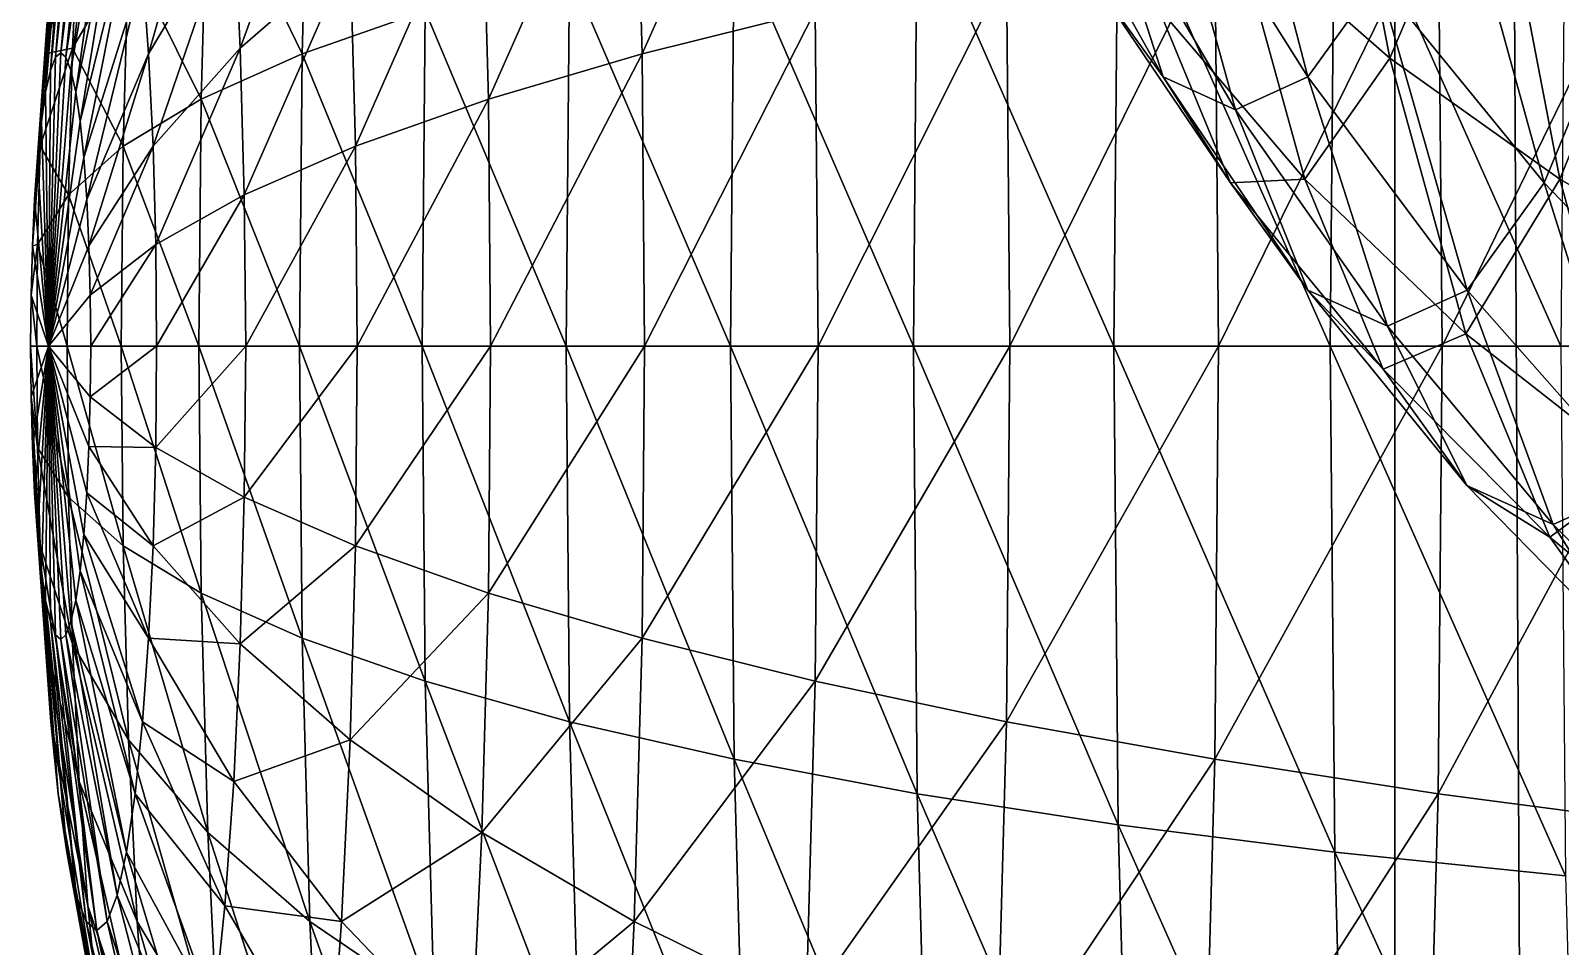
# Model space of a CAD drawing. Header units: metres. Extents: x -1.83 to 1.83, y -2.28 to 6.34.
# Drawn here: x -0.967 to -0.6941, y 0.6854 to 0.8487 of the extents above; entities that cross this region are included whole.
import ezdxf

# ---------------------------------------------------------------- set-up
doc = ezdxf.new("R2010")
doc.units = ezdxf.units.M

msp = doc.modelspace()

# ---------------------------------------------------------------- linework, layer by layer
at = {"layer": 'Prism 2'}
for points in [[(-0.72366, -1.04699, 0.20178), (-0.61219, 4.95301, 0.30215), (-0.61219, -1.04699, 0.30215)], [(-0.72366, -1.04699, 0.20178), (-0.72366, 4.95301, 0.20178), (-0.61219, 4.95301, 0.30215)], [(-0.69247, -1.04699, 0.05506), (-0.72366, 4.95301, 0.20178), (-0.72366, -1.04699, 0.20178)], [(-0.69247, -1.04699, 0.05506), (-0.69247, 4.95301, 0.05506), (-0.72366, 4.95301, 0.20178)]]:
    msp.add_3dface(points, dxfattribs=at)
at = {"layer": 'Sphere 4'}
for points in [[(-0.75241, 0.86814, 0.40044), (-0.72455, 0.84373, 0.36904), (-0.73623, 0.90431, 0.35511)], [(-0.72455, 0.84373, 0.36904), (-0.70657, 0.88623, 0.32179), (-0.73623, 0.90431, 0.35511)], [(-0.75381, 0.89684, 0.5634), (-0.73918, 0.84042, 0.53126), (-0.76498, 0.88131, 0.55008)], [(-0.75381, 0.89684, 0.5634), (-0.72666, 0.85782, 0.54618), (-0.73918, 0.84042, 0.53126)], [(-0.71491, 0.88623, 0.56019), (-0.69702, 0.82155, 0.52649), (-0.72666, 0.85782, 0.54618)], [(-0.72455, 0.84373, 0.36904), (-0.69422, 0.82218, 0.3365), (-0.70657, 0.88623, 0.32179)], [(-0.71491, 0.88623, 0.56019), (-0.6841, 0.85281, 0.54189), (-0.69702, 0.82155, 0.52649)], [(-0.69422, 0.82218, 0.3365), (-0.67458, 0.87069, 0.28769), (-0.70657, 0.88623, 0.32179)], [(-0.78803, 0.88131, 0.52262), (-0.76501, 0.84042, 0.50048), (-0.77753, 0.85782, 0.48555)], [(-0.7765, 0.87609, 0.53635), (-0.76501, 0.84042, 0.50048), (-0.78803, 0.88131, 0.52262)], [(-0.76498, 0.88131, 0.55008), (-0.75209, 0.83456, 0.51587), (-0.7765, 0.87609, 0.53635)], [(-0.76498, 0.88131, 0.55008), (-0.73918, 0.84042, 0.53126), (-0.75209, 0.83456, 0.51587)], [(-0.7765, 0.87609, 0.53635), (-0.75209, 0.83456, 0.51587), (-0.76501, 0.84042, 0.50048)], [(-0.69422, 0.82218, 0.3365), (-0.66165, 0.80367, 0.30309), (-0.67458, 0.87069, 0.28769)], [(-0.76591, 0.85281, 0.44439), (-0.73976, 0.82218, 0.41552), (-0.75241, 0.86814, 0.40044)], [(-0.73976, 0.82218, 0.41552), (-0.72455, 0.84373, 0.36904), (-0.75241, 0.86814, 0.40044)], [(-0.77753, 0.85782, 0.48555), (-0.75299, 0.82155, 0.45979), (-0.76591, 0.85281, 0.44439)], [(-0.76501, 0.84042, 0.50048), (-0.75299, 0.82155, 0.45979), (-0.77753, 0.85782, 0.48555)], [(-0.72666, 0.85782, 0.54618), (-0.7108, 0.80241, 0.51007), (-0.73918, 0.84042, 0.53126)], [(-0.72666, 0.85782, 0.54618), (-0.69702, 0.82155, 0.52649), (-0.7108, 0.80241, 0.51007)], [(-0.75299, 0.82155, 0.45979), (-0.73976, 0.82218, 0.41552), (-0.76591, 0.85281, 0.44439)], [(-0.6841, 0.85281, 0.54189), (-0.66513, 0.78832, 0.50446), (-0.69702, 0.82155, 0.52649)], [(-0.73976, 0.82218, 0.41552), (-0.71102, 0.79459, 0.38516), (-0.72455, 0.84373, 0.36904)], [(-0.71102, 0.79459, 0.38516), (-0.69422, 0.82218, 0.3365), (-0.72455, 0.84373, 0.36904)], [(-0.76501, 0.84042, 0.50048), (-0.73921, 0.80241, 0.47621), (-0.75299, 0.82155, 0.45979)], [(-0.75209, 0.83456, 0.51587), (-0.73921, 0.80241, 0.47621), (-0.76501, 0.84042, 0.50048)], [(-0.73918, 0.84042, 0.53126), (-0.72501, 0.79597, 0.49314), (-0.75209, 0.83456, 0.51587)], [(-0.73918, 0.84042, 0.53126), (-0.7108, 0.80241, 0.51007), (-0.72501, 0.79597, 0.49314)], [(-0.75209, 0.83456, 0.51587), (-0.72501, 0.79597, 0.49314), (-0.73921, 0.80241, 0.47621)], [(-0.75299, 0.82155, 0.45979), (-0.72576, 0.78832, 0.4322), (-0.73976, 0.82218, 0.41552)], [(-0.73921, 0.80241, 0.47621), (-0.72576, 0.78832, 0.4322), (-0.75299, 0.82155, 0.45979)], [(-0.72576, 0.78832, 0.4322), (-0.71102, 0.79459, 0.38516), (-0.73976, 0.82218, 0.41552)], [(-0.71102, 0.79459, 0.38516), (-0.67991, 0.77023, 0.35356), (-0.69422, 0.82218, 0.3365)], [(-0.69702, 0.82155, 0.52649), (-0.68005, 0.76759, 0.48667), (-0.7108, 0.80241, 0.51007)], [(-0.69702, 0.82155, 0.52649), (-0.66513, 0.78832, 0.50446), (-0.68005, 0.76759, 0.48667)], [(-0.67991, 0.77023, 0.35356), (-0.66165, 0.80367, 0.30309), (-0.69422, 0.82218, 0.3365)], [(-0.73921, 0.80241, 0.47621), (-0.71083, 0.76759, 0.44999), (-0.72576, 0.78832, 0.4322)], [(-0.72501, 0.79597, 0.49314), (-0.71083, 0.76759, 0.44999), (-0.73921, 0.80241, 0.47621)], [(-0.7108, 0.80241, 0.51007), (-0.69544, 0.76061, 0.46833), (-0.72501, 0.79597, 0.49314)], [(-0.7108, 0.80241, 0.51007), (-0.68005, 0.76759, 0.48667), (-0.69544, 0.76061, 0.46833)], [(-0.72576, 0.78832, 0.4322), (-0.69605, 0.75838, 0.40301), (-0.71102, 0.79459, 0.38516)], [(-0.72501, 0.79597, 0.49314), (-0.69544, 0.76061, 0.46833), (-0.71083, 0.76759, 0.44999)], [(-0.69605, 0.75838, 0.40301), (-0.67991, 0.77023, 0.35356), (-0.71102, 0.79459, 0.38516)], [(-0.71083, 0.76759, 0.44999), (-0.69605, 0.75838, 0.40301), (-0.72576, 0.78832, 0.4322)], [(-0.69605, 0.75838, 0.40301), (-0.66408, 0.73195, 0.37242), (-0.67991, 0.77023, 0.35356)], [(-0.71083, 0.76759, 0.44999), (-0.68009, 0.73621, 0.42203), (-0.69605, 0.75838, 0.40301)], [(-0.69544, 0.76061, 0.46833), (-0.68009, 0.73621, 0.42203), (-0.71083, 0.76759, 0.44999)], [(-0.68005, 0.76759, 0.48667), (-0.66363, 0.72874, 0.44164), (-0.69544, 0.76061, 0.46833)], [(-0.69544, 0.76061, 0.46833), (-0.66363, 0.72874, 0.44164), (-0.68009, 0.73621, 0.42203)], [(-0.68009, 0.73621, 0.42203), (-0.66408, 0.73195, 0.37242), (-0.69605, 0.75838, 0.40301)]]:
    msp.add_3dface(points, dxfattribs=at)
at = {"layer": 'Sphere 7'}
for points in [[(-0.85796, 0.84452, -0.06058), (-0.82867, 0.91013, -0.05884), (-0.85935, 0.89503, -0.05676)], [(-0.85796, 0.84452, -0.06058), (-0.82708, 0.85219, -0.06322), (-0.82867, 0.91013, -0.05884)], [(-0.96074, 0.84393, -0.00656), (-0.95525, 0.89662, -0.00167), (-0.96167, 0.84472, -0.004)], [(-0.96167, 0.84472, -0.004), (-0.95525, 0.89662, -0.00167), (-0.95711, 0.89503, 0.00343)], [(-0.96074, 0.84393, -0.00656), (-0.95339, 0.89503, -0.00677), (-0.95525, 0.89662, -0.00167)], [(-0.9626, 0.84393, -0.00144), (-0.95711, 0.89503, 0.00343), (-0.95891, 0.89033, 0.00838)], [(-0.96167, 0.84472, -0.004), (-0.95711, 0.89503, 0.00343), (-0.9626, 0.84393, -0.00144)], [(-0.95984, 0.84157, -0.00905), (-0.95339, 0.89503, -0.00677), (-0.96074, 0.84393, -0.00656)], [(-0.95984, 0.84157, -0.00905), (-0.95159, 0.89033, -0.01171), (-0.95339, 0.89503, -0.00677)], [(-0.93544, 0.87915, 0.08161), (-0.9172, 0.89503, 0.10218), (-0.91859, 0.84452, 0.106)], [(-0.92963, 0.84554, -0.03893), (-0.91158, 0.89503, -0.04251), (-0.93081, 0.87007, -0.03571)], [(-0.92963, 0.84554, -0.03893), (-0.91003, 0.86261, -0.04677), (-0.91158, 0.89503, -0.04251)], [(-0.9172, 0.89503, 0.10218), (-0.89663, 0.85219, 0.12787), (-0.91859, 0.84452, 0.106)], [(-0.88537, 0.83646, -0.05596), (-0.85935, 0.89503, -0.05676), (-0.88654, 0.87915, -0.05273)], [(-0.88537, 0.83646, -0.05596), (-0.85796, 0.84452, -0.06058), (-0.85935, 0.89503, -0.05676)], [(-0.96351, 0.84157, 0.00104), (-0.95891, 0.89033, 0.00838), (-0.9606, 0.88266, 0.01302)], [(-0.9626, 0.84393, -0.00144), (-0.95891, 0.89033, 0.00838), (-0.96351, 0.84157, 0.00104)], [(-0.95899, 0.83771, -0.01138), (-0.95159, 0.89033, -0.01171), (-0.95984, 0.84157, -0.00905)], [(-0.95899, 0.83771, -0.01138), (-0.9499, 0.88266, -0.01635), (-0.95159, 0.89033, -0.01171)], [(-0.94599, 0.84452, -0.0271), (-0.9324, 0.89225, -0.03133), (-0.94706, 0.8594, -0.02417)], [(-0.94599, 0.84452, -0.0271), (-0.93081, 0.87007, -0.03571), (-0.9324, 0.89225, -0.03133)], [(-0.73441, 0.88266, 0.24208), (-0.69323, 0.88685, 0.26467), (-0.69407, 0.79243, 0.267)], [(-0.96435, 0.83771, 0.00337), (-0.9606, 0.88266, 0.01302), (-0.96212, 0.87224, 0.01721)], [(-0.96351, 0.84157, 0.00104), (-0.9606, 0.88266, 0.01302), (-0.96435, 0.83771, 0.00337)], [(-0.95822, 0.83249, -0.01348), (-0.9499, 0.88266, -0.01635), (-0.95899, 0.83771, -0.01138)], [(-0.95822, 0.83249, -0.01348), (-0.94838, 0.87224, -0.02055), (-0.9499, 0.88266, -0.01635)], [(-0.77306, 0.87777, 0.21917), (-0.73441, 0.88266, 0.24208), (-0.73522, 0.79243, 0.2443)], [(-0.73441, 0.88266, 0.24208), (-0.69407, 0.79243, 0.267), (-0.73522, 0.79243, 0.2443)], [(-0.9496, 0.86261, 0.06195), (-0.93544, 0.87915, 0.08161), (-0.93661, 0.83646, 0.08484)], [(-0.93544, 0.87915, 0.08161), (-0.91859, 0.84452, 0.106), (-0.93661, 0.83646, 0.08484)], [(-0.90908, 0.82806, -0.04938), (-0.88654, 0.87915, -0.05273), (-0.91003, 0.86261, -0.04677)], [(-0.90908, 0.82806, -0.04938), (-0.88537, 0.83646, -0.05596), (-0.88654, 0.87915, -0.05273)], [(-0.80886, 0.87224, 0.19612), (-0.77306, 0.87777, 0.21917), (-0.77382, 0.79243, 0.22128)], [(-0.77306, 0.87777, 0.21917), (-0.73522, 0.79243, 0.2443), (-0.77382, 0.79243, 0.22128)], [(-0.71525, 0.79243, -0.06105), (-0.67373, 0.87777, -0.05373), (-0.71597, 0.87224, -0.05909)], [(-0.71525, 0.79243, -0.06105), (-0.67296, 0.79243, -0.05583), (-0.67373, 0.87777, -0.05373)], [(-0.96512, 0.83249, 0.00547), (-0.96212, 0.87224, 0.01721), (-0.96344, 0.8594, 0.02083)], [(-0.96435, 0.83771, 0.00337), (-0.96212, 0.87224, 0.01721), (-0.96512, 0.83249, 0.00547)], [(-0.95756, 0.82604, -0.0153), (-0.94838, 0.87224, -0.02055), (-0.95822, 0.83249, -0.01348)], [(-0.95756, 0.82604, -0.0153), (-0.94706, 0.8594, -0.02417), (-0.94838, 0.87224, -0.02055)], [(-0.84155, 0.8661, 0.17311), (-0.80886, 0.87224, 0.19612), (-0.80957, 0.79243, 0.19809)], [(-0.80886, 0.87224, 0.19612), (-0.77382, 0.79243, 0.22128), (-0.80957, 0.79243, 0.19809)], [(-0.75515, 0.79243, -0.06428), (-0.71597, 0.87224, -0.05909), (-0.75581, 0.8661, -0.06247)], [(-0.75515, 0.79243, -0.06428), (-0.71525, 0.79243, -0.06105), (-0.71597, 0.87224, -0.05909)], [(-0.96451, 0.84452, 0.02377), (-0.9584, 0.87007, 0.04012), (-0.95958, 0.84554, 0.04334)], [(-0.96344, 0.8594, 0.02083), (-0.9584, 0.87007, 0.04012), (-0.96451, 0.84452, 0.02377)], [(-0.9584, 0.87007, 0.04012), (-0.9496, 0.86261, 0.06195), (-0.95958, 0.84554, 0.04334)], [(-0.9452, 0.82806, -0.02927), (-0.93081, 0.87007, -0.03571), (-0.94599, 0.84452, -0.0271)], [(-0.9452, 0.82806, -0.02927), (-0.92963, 0.84554, -0.03893), (-0.93081, 0.87007, -0.03571)], [(-0.87088, 0.8594, 0.1503), (-0.84155, 0.8661, 0.17311), (-0.84221, 0.79243, 0.17492)], [(-0.84155, 0.8661, 0.17311), (-0.80957, 0.79243, 0.19809), (-0.84221, 0.79243, 0.17492)], [(-0.79234, 0.79243, -0.0655), (-0.75581, 0.8661, -0.06247), (-0.79294, 0.8594, -0.06385)], [(-0.79234, 0.79243, -0.0655), (-0.75515, 0.79243, -0.06428), (-0.75581, 0.8661, -0.06247)], [(-0.95958, 0.84554, 0.04334), (-0.9496, 0.86261, 0.06195), (-0.95055, 0.82806, 0.06456)], [(-0.9496, 0.86261, 0.06195), (-0.93661, 0.83646, 0.08484), (-0.95055, 0.82806, 0.06456)], [(-0.92891, 0.81939, -0.04091), (-0.91003, 0.86261, -0.04677), (-0.92963, 0.84554, -0.03893)], [(-0.92891, 0.81939, -0.04091), (-0.90908, 0.82806, -0.04938), (-0.91003, 0.86261, -0.04677)], [(-0.96578, 0.82604, 0.00729), (-0.96344, 0.8594, 0.02083), (-0.96451, 0.84452, 0.02377)], [(-0.96512, 0.83249, 0.00547), (-0.96344, 0.8594, 0.02083), (-0.96578, 0.82604, 0.00729)], [(-0.95702, 0.81857, -0.01677), (-0.94706, 0.8594, -0.02417), (-0.95756, 0.82604, -0.0153)], [(-0.95702, 0.81857, -0.01677), (-0.94599, 0.84452, -0.0271), (-0.94706, 0.8594, -0.02417)], [(-0.89663, 0.85219, 0.12787), (-0.87088, 0.8594, 0.1503), (-0.87148, 0.79243, 0.15195)], [(-0.87088, 0.8594, 0.1503), (-0.84221, 0.79243, 0.17492), (-0.87148, 0.79243, 0.15195)], [(-0.82654, 0.79243, -0.06469), (-0.79294, 0.8594, -0.06385), (-0.82708, 0.85219, -0.06322)], [(-0.82654, 0.79243, -0.06469), (-0.79234, 0.79243, -0.0655), (-0.79294, 0.8594, -0.06385)], [(-0.91859, 0.84452, 0.106), (-0.89663, 0.85219, 0.12787), (-0.89716, 0.79243, 0.12934)], [(-0.89663, 0.85219, 0.12787), (-0.87148, 0.79243, 0.15195), (-0.89716, 0.79243, 0.12934)], [(-0.8575, 0.79243, -0.06186), (-0.82708, 0.85219, -0.06322), (-0.85796, 0.84452, -0.06058)], [(-0.8575, 0.79243, -0.06186), (-0.82654, 0.79243, -0.06469), (-0.82708, 0.85219, -0.06322)], [(-0.96632, 0.81857, 0.00876), (-0.96451, 0.84452, 0.02377), (-0.9653, 0.82806, 0.02593)], [(-0.96578, 0.82604, 0.00729), (-0.96451, 0.84452, 0.02377), (-0.96632, 0.81857, 0.00876)], [(-0.9653, 0.82806, 0.02593), (-0.95958, 0.84554, 0.04334), (-0.9603, 0.81939, 0.04532)], [(-0.96451, 0.84452, 0.02377), (-0.95958, 0.84554, 0.04334), (-0.9653, 0.82806, 0.02593)], [(-0.96382, 0.79243, -0.00479), (-0.96167, 0.84472, -0.004), (-0.96382, 0.79243, -0.00479)], [(-0.96382, 0.79243, -0.00479), (-0.96074, 0.84393, -0.00656), (-0.96167, 0.84472, -0.004)], [(-0.96382, 0.79243, -0.00479), (-0.96167, 0.84472, -0.004), (-0.9626, 0.84393, -0.00144)], [(-0.96382, 0.79243, -0.00479), (-0.96074, 0.84393, -0.00656), (-0.96382, 0.79243, -0.00479)], [(-0.96382, 0.79243, -0.00479), (-0.95984, 0.84157, -0.00905), (-0.96074, 0.84393, -0.00656)], [(-0.96382, 0.79243, -0.00479), (-0.9626, 0.84393, -0.00144), (-0.96351, 0.84157, 0.00104)], [(-0.96382, 0.79243, -0.00479), (-0.9626, 0.84393, -0.00144), (-0.96382, 0.79243, -0.00479)], [(-0.95958, 0.84554, 0.04334), (-0.95055, 0.82806, 0.06456), (-0.9603, 0.81939, 0.04532)], [(-0.95663, 0.81031, -0.01786), (-0.94599, 0.84452, -0.0271), (-0.95702, 0.81857, -0.01677)], [(-0.95663, 0.81031, -0.01786), (-0.9452, 0.82806, -0.02927), (-0.94599, 0.84452, -0.0271)], [(-0.94472, 0.81052, -0.03059), (-0.92963, 0.84554, -0.03893), (-0.9452, 0.82806, -0.02927)], [(-0.94472, 0.81052, -0.03059), (-0.92891, 0.81939, -0.04091), (-0.92963, 0.84554, -0.03893)], [(-0.93661, 0.83646, 0.08484), (-0.91859, 0.84452, 0.106), (-0.91906, 0.79243, 0.10728)], [(-0.91859, 0.84452, 0.106), (-0.89716, 0.79243, 0.12934), (-0.91906, 0.79243, 0.10728)], [(-0.88497, 0.79243, -0.05704), (-0.85796, 0.84452, -0.06058), (-0.88537, 0.83646, -0.05596)], [(-0.88497, 0.79243, -0.05704), (-0.8575, 0.79243, -0.06186), (-0.85796, 0.84452, -0.06058)], [(-0.96382, 0.79243, -0.00479), (-0.96351, 0.84157, 0.00104), (-0.96435, 0.83771, 0.00337)], [(-0.96382, 0.79243, -0.00479), (-0.95984, 0.84157, -0.00905), (-0.96382, 0.79243, -0.00479)], [(-0.96382, 0.79243, -0.00479), (-0.95899, 0.83771, -0.01138), (-0.95984, 0.84157, -0.00905)], [(-0.96382, 0.79243, -0.00479), (-0.96351, 0.84157, 0.00104), (-0.96382, 0.79243, -0.00479)], [(-0.96382, 0.79243, -0.00479), (-0.96435, 0.83771, 0.00337), (-0.96512, 0.83249, 0.00547)], [(-0.96382, 0.79243, -0.00479), (-0.96435, 0.83771, 0.00337), (-0.96382, 0.79243, -0.00479)], [(-0.96382, 0.79243, -0.00479), (-0.95899, 0.83771, -0.01138), (-0.96382, 0.79243, -0.00479)], [(-0.96382, 0.79243, -0.00479), (-0.95822, 0.83249, -0.01348), (-0.95899, 0.83771, -0.01138)], [(-0.95055, 0.82806, 0.06456), (-0.93661, 0.83646, 0.08484), (-0.93701, 0.79243, 0.08592)], [(-0.93661, 0.83646, 0.08484), (-0.91906, 0.79243, 0.10728), (-0.93701, 0.79243, 0.08592)], [(-0.90876, 0.79243, -0.05026), (-0.88537, 0.83646, -0.05596), (-0.90908, 0.82806, -0.04938)], [(-0.90876, 0.79243, -0.05026), (-0.88497, 0.79243, -0.05704), (-0.88537, 0.83646, -0.05596)], [(-0.96382, 0.79243, -0.00479), (-0.96512, 0.83249, 0.00547), (-0.96578, 0.82604, 0.00729)], [(-0.96382, 0.79243, -0.00479), (-0.96512, 0.83249, 0.00547), (-0.96382, 0.79243, -0.00479)], [(-0.96382, 0.79243, -0.00479), (-0.95822, 0.83249, -0.01348), (-0.96382, 0.79243, -0.00479)], [(-0.96382, 0.79243, -0.00479), (-0.95756, 0.82604, -0.0153), (-0.95822, 0.83249, -0.01348)], [(-0.96671, 0.81031, 0.00985), (-0.9653, 0.82806, 0.02593), (-0.96578, 0.81052, 0.02726)], [(-0.96632, 0.81857, 0.00876), (-0.9653, 0.82806, 0.02593), (-0.96671, 0.81031, 0.00985)], [(-0.9653, 0.82806, 0.02593), (-0.9603, 0.81939, 0.04532), (-0.96578, 0.81052, 0.02726)], [(-0.9603, 0.81939, 0.04532), (-0.95055, 0.82806, 0.06456), (-0.95087, 0.79243, 0.06544)], [(-0.95639, 0.80151, -0.01852), (-0.9452, 0.82806, -0.02927), (-0.95663, 0.81031, -0.01786)], [(-0.95639, 0.80151, -0.01852), (-0.94472, 0.81052, -0.03059), (-0.9452, 0.82806, -0.02927)], [(-0.95055, 0.82806, 0.06456), (-0.93701, 0.79243, 0.08592), (-0.95087, 0.79243, 0.06544)], [(-0.92867, 0.79243, -0.04157), (-0.90908, 0.82806, -0.04938), (-0.92891, 0.81939, -0.04091)], [(-0.92867, 0.79243, -0.04157), (-0.90876, 0.79243, -0.05026), (-0.90908, 0.82806, -0.04938)], [(-0.96382, 0.79243, -0.00479), (-0.96578, 0.82604, 0.00729), (-0.96632, 0.81857, 0.00876)], [(-0.96382, 0.79243, -0.00479), (-0.96578, 0.82604, 0.00729), (-0.96382, 0.79243, -0.00479)], [(-0.96382, 0.79243, -0.00479), (-0.95756, 0.82604, -0.0153), (-0.96382, 0.79243, -0.00479)], [(-0.96382, 0.79243, -0.00479), (-0.95702, 0.81857, -0.01677), (-0.95756, 0.82604, -0.0153)], [(-0.96578, 0.81052, 0.02726), (-0.9603, 0.81939, 0.04532), (-0.96054, 0.79243, 0.04598)], [(-0.9603, 0.81939, 0.04532), (-0.95087, 0.79243, 0.06544), (-0.96054, 0.79243, 0.04598)], [(-0.94456, 0.79243, -0.03104), (-0.92891, 0.81939, -0.04091), (-0.94472, 0.81052, -0.03059)], [(-0.94456, 0.79243, -0.03104), (-0.92867, 0.79243, -0.04157), (-0.92891, 0.81939, -0.04091)], [(-0.96382, 0.79243, -0.00479), (-0.96632, 0.81857, 0.00876), (-0.96671, 0.81031, 0.00985)], [(-0.96382, 0.79243, -0.00479), (-0.96632, 0.81857, 0.00876), (-0.96382, 0.79243, -0.00479)], [(-0.96382, 0.79243, -0.00479), (-0.95702, 0.81857, -0.01677), (-0.96382, 0.79243, -0.00479)], [(-0.96382, 0.79243, -0.00479), (-0.95663, 0.81031, -0.01786), (-0.95702, 0.81857, -0.01677)], [(-0.96695, 0.80151, 0.01051), (-0.96578, 0.81052, 0.02726), (-0.96594, 0.79243, 0.0277)], [(-0.96671, 0.81031, 0.00985), (-0.96578, 0.81052, 0.02726), (-0.96695, 0.80151, 0.01051)], [(-0.96578, 0.81052, 0.02726), (-0.96054, 0.79243, 0.04598), (-0.96594, 0.79243, 0.0277)], [(-0.9563, 0.79243, -0.01875), (-0.94472, 0.81052, -0.03059), (-0.95639, 0.80151, -0.01852)], [(-0.9563, 0.79243, -0.01875), (-0.94456, 0.79243, -0.03104), (-0.94472, 0.81052, -0.03059)], [(-0.96382, 0.79243, -0.00479), (-0.96671, 0.81031, 0.00985), (-0.96695, 0.80151, 0.01051)], [(-0.96382, 0.79243, -0.00479), (-0.96671, 0.81031, 0.00985), (-0.96382, 0.79243, -0.00479)], [(-0.96382, 0.79243, -0.00479), (-0.95663, 0.81031, -0.01786), (-0.96382, 0.79243, -0.00479)], [(-0.96382, 0.79243, -0.00479), (-0.95639, 0.80151, -0.01852), (-0.95663, 0.81031, -0.01786)], [(-0.96382, 0.79243, -0.00479), (-0.96695, 0.80151, 0.01051), (-0.96704, 0.79243, 0.01074)], [(-0.96695, 0.80151, 0.01051), (-0.96594, 0.79243, 0.0277), (-0.96704, 0.79243, 0.01074)], [(-0.96382, 0.79243, -0.00479), (-0.96695, 0.80151, 0.01051), (-0.96382, 0.79243, -0.00479)], [(-0.96382, 0.79243, -0.00479), (-0.95639, 0.80151, -0.01852), (-0.96382, 0.79243, -0.00479)], [(-0.96382, 0.79243, -0.00479), (-0.9563, 0.79243, -0.01875), (-0.95639, 0.80151, -0.01852)], [(-0.96382, 0.79243, -0.00479), (-0.96704, 0.79243, 0.01074), (-0.96695, 0.78335, 0.01051)], [(-0.96704, 0.79243, 0.01074), (-0.96578, 0.77433, 0.02726), (-0.96695, 0.78335, 0.01051)], [(-0.96704, 0.79243, 0.01074), (-0.96594, 0.79243, 0.0277), (-0.96578, 0.77433, 0.02726)], [(-0.96382, 0.79243, -0.00479), (-0.96704, 0.79243, 0.01074), (-0.96382, 0.79243, -0.00479)], [(-0.96382, 0.79243, -0.00479), (-0.96695, 0.78335, 0.01051), (-0.96671, 0.77454, 0.00985)], [(-0.96382, 0.79243, -0.00479), (-0.96695, 0.78335, 0.01051), (-0.96382, 0.79243, -0.00479)], [(-0.96382, 0.79243, -0.00479), (-0.96671, 0.77454, 0.00985), (-0.96632, 0.76628, 0.00876)], [(-0.96382, 0.79243, -0.00479), (-0.96671, 0.77454, 0.00985), (-0.96382, 0.79243, -0.00479)], [(-0.96382, 0.79243, -0.00479), (-0.96632, 0.76628, 0.00876), (-0.96578, 0.75881, 0.00729)], [(-0.96382, 0.79243, -0.00479), (-0.96632, 0.76628, 0.00876), (-0.96382, 0.79243, -0.00479)], [(-0.96594, 0.79243, 0.0277), (-0.9603, 0.76546, 0.04532), (-0.96578, 0.77433, 0.02726)], [(-0.96594, 0.79243, 0.0277), (-0.96054, 0.79243, 0.04598), (-0.9603, 0.76546, 0.04532)], [(-0.96382, 0.79243, -0.00479), (-0.96578, 0.75881, 0.00729), (-0.96512, 0.75237, 0.00547)], [(-0.96382, 0.79243, -0.00479), (-0.96578, 0.75881, 0.00729), (-0.96382, 0.79243, -0.00479)], [(-0.96382, 0.79243, -0.00479), (-0.96512, 0.75237, 0.00547), (-0.96435, 0.74714, 0.00337)], [(-0.96382, 0.79243, -0.00479), (-0.96512, 0.75237, 0.00547), (-0.96382, 0.79243, -0.00479)], [(-0.96382, 0.79243, -0.00479), (-0.96435, 0.74714, 0.00337), (-0.96351, 0.74329, 0.00104)], [(-0.96382, 0.79243, -0.00479), (-0.96435, 0.74714, 0.00337), (-0.96382, 0.79243, -0.00479)], [(-0.96382, 0.79243, -0.00479), (-0.9563, 0.79243, -0.01875), (-0.96382, 0.79243, -0.00479)], [(-0.96382, 0.79243, -0.00479), (-0.95639, 0.78335, -0.01852), (-0.9563, 0.79243, -0.01875)], [(-0.96382, 0.79243, -0.00479), (-0.95639, 0.78335, -0.01852), (-0.96382, 0.79243, -0.00479)], [(-0.96382, 0.79243, -0.00479), (-0.95663, 0.77454, -0.01786), (-0.95639, 0.78335, -0.01852)], [(-0.96382, 0.79243, -0.00479), (-0.95663, 0.77454, -0.01786), (-0.96382, 0.79243, -0.00479)], [(-0.96382, 0.79243, -0.00479), (-0.95702, 0.76628, -0.01677), (-0.95663, 0.77454, -0.01786)], [(-0.96382, 0.79243, -0.00479), (-0.95702, 0.76628, -0.01677), (-0.96382, 0.79243, -0.00479)], [(-0.96382, 0.79243, -0.00479), (-0.95756, 0.75881, -0.0153), (-0.95702, 0.76628, -0.01677)], [(-0.96382, 0.79243, -0.00479), (-0.95756, 0.75881, -0.0153), (-0.96382, 0.79243, -0.00479)], [(-0.96382, 0.79243, -0.00479), (-0.95822, 0.75237, -0.01348), (-0.95756, 0.75881, -0.0153)], [(-0.96382, 0.79243, -0.00479), (-0.95822, 0.75237, -0.01348), (-0.96382, 0.79243, -0.00479)], [(-0.96382, 0.79243, -0.00479), (-0.95899, 0.74714, -0.01138), (-0.95822, 0.75237, -0.01348)], [(-0.96382, 0.79243, -0.00479), (-0.95899, 0.74714, -0.01138), (-0.96382, 0.79243, -0.00479)], [(-0.96382, 0.79243, -0.00479), (-0.95984, 0.74329, -0.00905), (-0.95899, 0.74714, -0.01138)], [(-0.96382, 0.79243, -0.00479), (-0.95984, 0.74329, -0.00905), (-0.96382, 0.79243, -0.00479)], [(-0.96382, 0.79243, -0.00479), (-0.96074, 0.74093, -0.00656), (-0.95984, 0.74329, -0.00905)], [(-0.96382, 0.79243, -0.00479), (-0.96074, 0.74093, -0.00656), (-0.96382, 0.79243, -0.00479)], [(-0.96382, 0.79243, -0.00479), (-0.96167, 0.74013, -0.004), (-0.96074, 0.74093, -0.00656)], [(-0.96382, 0.79243, -0.00479), (-0.96167, 0.74013, -0.004), (-0.96382, 0.79243, -0.00479)], [(-0.96382, 0.79243, -0.00479), (-0.9626, 0.74093, -0.00144), (-0.96167, 0.74013, -0.004)], [(-0.96382, 0.79243, -0.00479), (-0.9626, 0.74093, -0.00144), (-0.96382, 0.79243, -0.00479)], [(-0.96382, 0.79243, -0.00479), (-0.96351, 0.74329, 0.00104), (-0.9626, 0.74093, -0.00144)], [(-0.96382, 0.79243, -0.00479), (-0.96351, 0.74329, 0.00104), (-0.96382, 0.79243, -0.00479)], [(-0.96054, 0.79243, 0.04598), (-0.95055, 0.75679, 0.06456), (-0.9603, 0.76546, 0.04532)], [(-0.96054, 0.79243, 0.04598), (-0.95087, 0.79243, 0.06544), (-0.95055, 0.75679, 0.06456)], [(-0.95639, 0.78335, -0.01852), (-0.94456, 0.79243, -0.03104), (-0.9563, 0.79243, -0.01875)], [(-0.95639, 0.78335, -0.01852), (-0.94472, 0.77433, -0.03059), (-0.94456, 0.79243, -0.03104)], [(-0.95087, 0.79243, 0.06544), (-0.93661, 0.74839, 0.08484), (-0.95055, 0.75679, 0.06456)], [(-0.95087, 0.79243, 0.06544), (-0.93701, 0.79243, 0.08592), (-0.93661, 0.74839, 0.08484)], [(-0.94472, 0.77433, -0.03059), (-0.92867, 0.79243, -0.04157), (-0.94456, 0.79243, -0.03104)], [(-0.94472, 0.77433, -0.03059), (-0.92891, 0.76546, -0.04091), (-0.92867, 0.79243, -0.04157)], [(-0.93701, 0.79243, 0.08592), (-0.91859, 0.74033, 0.106), (-0.93661, 0.74839, 0.08484)], [(-0.93701, 0.79243, 0.08592), (-0.91906, 0.79243, 0.10728), (-0.91859, 0.74033, 0.106)], [(-0.92891, 0.76546, -0.04091), (-0.90876, 0.79243, -0.05026), (-0.92867, 0.79243, -0.04157)], [(-0.92891, 0.76546, -0.04091), (-0.90908, 0.75679, -0.04938), (-0.90876, 0.79243, -0.05026)], [(-0.91906, 0.79243, 0.10728), (-0.89663, 0.73267, 0.12787), (-0.91859, 0.74033, 0.106)], [(-0.91906, 0.79243, 0.10728), (-0.89716, 0.79243, 0.12934), (-0.89663, 0.73267, 0.12787)], [(-0.90908, 0.75679, -0.04938), (-0.88497, 0.79243, -0.05704), (-0.90876, 0.79243, -0.05026)], [(-0.90908, 0.75679, -0.04938), (-0.88537, 0.74839, -0.05596), (-0.88497, 0.79243, -0.05704)], [(-0.89716, 0.79243, 0.12934), (-0.87088, 0.72546, 0.1503), (-0.89663, 0.73267, 0.12787)], [(-0.89716, 0.79243, 0.12934), (-0.87148, 0.79243, 0.15195), (-0.87088, 0.72546, 0.1503)], [(-0.88537, 0.74839, -0.05596), (-0.8575, 0.79243, -0.06186), (-0.88497, 0.79243, -0.05704)], [(-0.88537, 0.74839, -0.05596), (-0.85796, 0.74033, -0.06058), (-0.8575, 0.79243, -0.06186)], [(-0.87148, 0.79243, 0.15195), (-0.84155, 0.71875, 0.17311), (-0.87088, 0.72546, 0.1503)], [(-0.87148, 0.79243, 0.15195), (-0.84221, 0.79243, 0.17492), (-0.84155, 0.71875, 0.17311)], [(-0.85796, 0.74033, -0.06058), (-0.82654, 0.79243, -0.06469), (-0.8575, 0.79243, -0.06186)], [(-0.85796, 0.74033, -0.06058), (-0.82708, 0.73267, -0.06322), (-0.82654, 0.79243, -0.06469)], [(-0.84221, 0.79243, 0.17492), (-0.80886, 0.71261, 0.19612), (-0.84155, 0.71875, 0.17311)], [(-0.84221, 0.79243, 0.17492), (-0.80957, 0.79243, 0.19809), (-0.80886, 0.71261, 0.19612)], [(-0.82708, 0.73267, -0.06322), (-0.79234, 0.79243, -0.0655), (-0.82654, 0.79243, -0.06469)], [(-0.82708, 0.73267, -0.06322), (-0.79294, 0.72546, -0.06385), (-0.79234, 0.79243, -0.0655)], [(-0.80957, 0.79243, 0.19809), (-0.77306, 0.70708, 0.21917), (-0.80886, 0.71261, 0.19612)], [(-0.80957, 0.79243, 0.19809), (-0.77382, 0.79243, 0.22128), (-0.77306, 0.70708, 0.21917)], [(-0.79294, 0.72546, -0.06385), (-0.75515, 0.79243, -0.06428), (-0.79234, 0.79243, -0.0655)], [(-0.79294, 0.72546, -0.06385), (-0.75581, 0.71875, -0.06247), (-0.75515, 0.79243, -0.06428)], [(-0.77382, 0.79243, 0.22128), (-0.73441, 0.7022, 0.24208), (-0.77306, 0.70708, 0.21917)], [(-0.77382, 0.79243, 0.22128), (-0.73522, 0.79243, 0.2443), (-0.73441, 0.7022, 0.24208)], [(-0.75581, 0.71875, -0.06247), (-0.71525, 0.79243, -0.06105), (-0.75515, 0.79243, -0.06428)], [(-0.75581, 0.71875, -0.06247), (-0.71597, 0.71261, -0.05909), (-0.71525, 0.79243, -0.06105)], [(-0.73522, 0.79243, 0.2443), (-0.69323, 0.698, 0.26467), (-0.73441, 0.7022, 0.24208)], [(-0.73522, 0.79243, 0.2443), (-0.69407, 0.79243, 0.267), (-0.69323, 0.698, 0.26467)], [(-0.71597, 0.71261, -0.05909), (-0.67296, 0.79243, -0.05583), (-0.71525, 0.79243, -0.06105)], [(-0.71597, 0.71261, -0.05909), (-0.67373, 0.70708, -0.05373), (-0.67296, 0.79243, -0.05583)], [(-0.96695, 0.78335, 0.01051), (-0.9653, 0.75679, 0.02593), (-0.96671, 0.77454, 0.00985)], [(-0.96695, 0.78335, 0.01051), (-0.96578, 0.77433, 0.02726), (-0.9653, 0.75679, 0.02593)], [(-0.95663, 0.77454, -0.01786), (-0.94472, 0.77433, -0.03059), (-0.95639, 0.78335, -0.01852)], [(-0.96671, 0.77454, 0.00985), (-0.96451, 0.74033, 0.02377), (-0.96632, 0.76628, 0.00876)], [(-0.96671, 0.77454, 0.00985), (-0.9653, 0.75679, 0.02593), (-0.96451, 0.74033, 0.02377)], [(-0.96578, 0.77433, 0.02726), (-0.95958, 0.73931, 0.04334), (-0.9653, 0.75679, 0.02593)], [(-0.96578, 0.77433, 0.02726), (-0.9603, 0.76546, 0.04532), (-0.95958, 0.73931, 0.04334)], [(-0.95702, 0.76628, -0.01677), (-0.9452, 0.75679, -0.02927), (-0.95663, 0.77454, -0.01786)], [(-0.95663, 0.77454, -0.01786), (-0.9452, 0.75679, -0.02927), (-0.94472, 0.77433, -0.03059)], [(-0.9452, 0.75679, -0.02927), (-0.92891, 0.76546, -0.04091), (-0.94472, 0.77433, -0.03059)], [(-0.96632, 0.76628, 0.00876), (-0.96344, 0.72546, 0.02083), (-0.96578, 0.75881, 0.00729)], [(-0.96632, 0.76628, 0.00876), (-0.96451, 0.74033, 0.02377), (-0.96344, 0.72546, 0.02083)], [(-0.9603, 0.76546, 0.04532), (-0.9496, 0.72224, 0.06195), (-0.95958, 0.73931, 0.04334)], [(-0.9603, 0.76546, 0.04532), (-0.95055, 0.75679, 0.06456), (-0.9496, 0.72224, 0.06195)], [(-0.95756, 0.75881, -0.0153), (-0.94599, 0.74033, -0.0271), (-0.95702, 0.76628, -0.01677)], [(-0.95702, 0.76628, -0.01677), (-0.94599, 0.74033, -0.0271), (-0.9452, 0.75679, -0.02927)], [(-0.9452, 0.75679, -0.02927), (-0.92963, 0.73931, -0.03893), (-0.92891, 0.76546, -0.04091)], [(-0.92963, 0.73931, -0.03893), (-0.90908, 0.75679, -0.04938), (-0.92891, 0.76546, -0.04091)], [(-0.96578, 0.75881, 0.00729), (-0.96212, 0.71261, 0.01721), (-0.96512, 0.75237, 0.00547)], [(-0.96578, 0.75881, 0.00729), (-0.96344, 0.72546, 0.02083), (-0.96212, 0.71261, 0.01721)], [(-0.95822, 0.75237, -0.01348), (-0.94706, 0.72546, -0.02417), (-0.95756, 0.75881, -0.0153)], [(-0.95756, 0.75881, -0.0153), (-0.94706, 0.72546, -0.02417), (-0.94599, 0.74033, -0.0271)], [(-0.9653, 0.75679, 0.02593), (-0.9584, 0.71478, 0.04012), (-0.96451, 0.74033, 0.02377)], [(-0.9653, 0.75679, 0.02593), (-0.95958, 0.73931, 0.04334), (-0.9584, 0.71478, 0.04012)], [(-0.95055, 0.75679, 0.06456), (-0.93544, 0.7057, 0.08161), (-0.9496, 0.72224, 0.06195)], [(-0.95055, 0.75679, 0.06456), (-0.93661, 0.74839, 0.08484), (-0.93544, 0.7057, 0.08161)], [(-0.94599, 0.74033, -0.0271), (-0.92963, 0.73931, -0.03893), (-0.9452, 0.75679, -0.02927)], [(-0.92963, 0.73931, -0.03893), (-0.91003, 0.72224, -0.04677), (-0.90908, 0.75679, -0.04938)], [(-0.91003, 0.72224, -0.04677), (-0.88537, 0.74839, -0.05596), (-0.90908, 0.75679, -0.04938)], [(-0.96512, 0.75237, 0.00547), (-0.9606, 0.7022, 0.01302), (-0.96435, 0.74714, 0.00337)], [(-0.96512, 0.75237, 0.00547), (-0.96212, 0.71261, 0.01721), (-0.9606, 0.7022, 0.01302)], [(-0.95899, 0.74714, -0.01138), (-0.94838, 0.71261, -0.02055), (-0.95822, 0.75237, -0.01348)], [(-0.95822, 0.75237, -0.01348), (-0.94838, 0.71261, -0.02055), (-0.94706, 0.72546, -0.02417)], [(-0.93661, 0.74839, 0.08484), (-0.9172, 0.68982, 0.10218), (-0.93544, 0.7057, 0.08161)], [(-0.93661, 0.74839, 0.08484), (-0.91859, 0.74033, 0.106), (-0.9172, 0.68982, 0.10218)], [(-0.91003, 0.72224, -0.04677), (-0.88654, 0.7057, -0.05273), (-0.88537, 0.74839, -0.05596)], [(-0.88654, 0.7057, -0.05273), (-0.85796, 0.74033, -0.06058), (-0.88537, 0.74839, -0.05596)], [(-0.96435, 0.74714, 0.00337), (-0.95891, 0.69452, 0.00838), (-0.96351, 0.74329, 0.00104)], [(-0.96435, 0.74714, 0.00337), (-0.9606, 0.7022, 0.01302), (-0.95891, 0.69452, 0.00838)], [(-0.95984, 0.74329, -0.00905), (-0.9499, 0.7022, -0.01635), (-0.95899, 0.74714, -0.01138)], [(-0.95899, 0.74714, -0.01138), (-0.9499, 0.7022, -0.01635), (-0.94838, 0.71261, -0.02055)], [(-0.96351, 0.74329, 0.00104), (-0.95711, 0.68982, 0.00343), (-0.9626, 0.74093, -0.00144)], [(-0.96351, 0.74329, 0.00104), (-0.95891, 0.69452, 0.00838), (-0.95711, 0.68982, 0.00343)], [(-0.96074, 0.74093, -0.00656), (-0.95159, 0.69452, -0.01171), (-0.95984, 0.74329, -0.00905)], [(-0.95984, 0.74329, -0.00905), (-0.95159, 0.69452, -0.01171), (-0.9499, 0.7022, -0.01635)], [(-0.96451, 0.74033, 0.02377), (-0.95681, 0.69261, 0.03574), (-0.96344, 0.72546, 0.02083)], [(-0.96451, 0.74033, 0.02377), (-0.9584, 0.71478, 0.04012), (-0.95681, 0.69261, 0.03574)], [(-0.9626, 0.74093, -0.00144), (-0.95525, 0.68824, -0.00167), (-0.96167, 0.74013, -0.004)], [(-0.9626, 0.74093, -0.00144), (-0.95711, 0.68982, 0.00343), (-0.95525, 0.68824, -0.00167)], [(-0.96167, 0.74013, -0.004), (-0.95339, 0.68982, -0.00677), (-0.96074, 0.74093, -0.00656)], [(-0.96167, 0.74013, -0.004), (-0.95525, 0.68824, -0.00167), (-0.95339, 0.68982, -0.00677)], [(-0.96074, 0.74093, -0.00656), (-0.95339, 0.68982, -0.00677), (-0.95159, 0.69452, -0.01171)], [(-0.94706, 0.72546, -0.02417), (-0.93081, 0.71478, -0.03571), (-0.94599, 0.74033, -0.0271)], [(-0.94599, 0.74033, -0.0271), (-0.93081, 0.71478, -0.03571), (-0.92963, 0.73931, -0.03893)], [(-0.91859, 0.74033, 0.106), (-0.89503, 0.67472, 0.12349), (-0.9172, 0.68982, 0.10218)], [(-0.91859, 0.74033, 0.106), (-0.89663, 0.73267, 0.12787), (-0.89503, 0.67472, 0.12349)], [(-0.88654, 0.7057, -0.05273), (-0.85935, 0.68982, -0.05676), (-0.85796, 0.74033, -0.06058)], [(-0.85935, 0.68982, -0.05676), (-0.82708, 0.73267, -0.06322), (-0.85796, 0.74033, -0.06058)], [(-0.95958, 0.73931, 0.04334), (-0.94805, 0.68982, 0.05769), (-0.9584, 0.71478, 0.04012)], [(-0.95958, 0.73931, 0.04334), (-0.9496, 0.72224, 0.06195), (-0.94805, 0.68982, 0.05769)], [(-0.93081, 0.71478, -0.03571), (-0.91003, 0.72224, -0.04677), (-0.92963, 0.73931, -0.03893)], [(-0.89663, 0.73267, 0.12787), (-0.86909, 0.66052, 0.14539), (-0.89503, 0.67472, 0.12349)], [(-0.89663, 0.73267, 0.12787), (-0.87088, 0.72546, 0.1503), (-0.86909, 0.66052, 0.14539)], [(-0.85935, 0.68982, -0.05676), (-0.82867, 0.67472, -0.05884), (-0.82708, 0.73267, -0.06322)], [(-0.82867, 0.67472, -0.05884), (-0.79294, 0.72546, -0.06385), (-0.82708, 0.73267, -0.06322)], [(-0.96344, 0.72546, 0.02083), (-0.95485, 0.67347, 0.03035), (-0.96212, 0.71261, 0.01721)], [(-0.96344, 0.72546, 0.02083), (-0.95681, 0.69261, 0.03574), (-0.95485, 0.67347, 0.03035)], [(-0.94838, 0.71261, -0.02055), (-0.9324, 0.69261, -0.03133), (-0.94706, 0.72546, -0.02417)], [(-0.94706, 0.72546, -0.02417), (-0.9324, 0.69261, -0.03133), (-0.93081, 0.71478, -0.03571)], [(-0.87088, 0.72546, 0.1503), (-0.83958, 0.64732, 0.16771), (-0.86909, 0.66052, 0.14539)], [(-0.87088, 0.72546, 0.1503), (-0.84155, 0.71875, 0.17311), (-0.83958, 0.64732, 0.16771)], [(-0.82867, 0.67472, -0.05884), (-0.79472, 0.66052, -0.05894), (-0.79294, 0.72546, -0.06385)], [(-0.79472, 0.66052, -0.05894), (-0.75581, 0.71875, -0.06247), (-0.79294, 0.72546, -0.06385)], [(-0.9496, 0.72224, 0.06195), (-0.93352, 0.66564, 0.07635), (-0.94805, 0.68982, 0.05769)], [(-0.9496, 0.72224, 0.06195), (-0.93544, 0.7057, 0.08161), (-0.93352, 0.66564, 0.07635)], [(-0.93081, 0.71478, -0.03571), (-0.91158, 0.68982, -0.04251), (-0.91003, 0.72224, -0.04677)], [(-0.91158, 0.68982, -0.04251), (-0.88654, 0.7057, -0.05273), (-0.91003, 0.72224, -0.04677)], [(-0.84155, 0.71875, 0.17311), (-0.80673, 0.63523, 0.19028), (-0.83958, 0.64732, 0.16771)], [(-0.84155, 0.71875, 0.17311), (-0.80886, 0.71261, 0.19612), (-0.80673, 0.63523, 0.19028)], [(-0.79472, 0.66052, -0.05894), (-0.75777, 0.64732, -0.05707), (-0.75581, 0.71875, -0.06247)], [(-0.75777, 0.64732, -0.05707), (-0.71597, 0.71261, -0.05909), (-0.75581, 0.71875, -0.06247)], [(-0.96212, 0.71261, 0.01721), (-0.95257, 0.65794, 0.0241), (-0.9606, 0.7022, 0.01302)], [(-0.96212, 0.71261, 0.01721), (-0.95485, 0.67347, 0.03035), (-0.95257, 0.65794, 0.0241)], [(-0.9584, 0.71478, 0.04012), (-0.94594, 0.66052, 0.05191), (-0.95681, 0.69261, 0.03574)], [(-0.9584, 0.71478, 0.04012), (-0.94805, 0.68982, 0.05769), (-0.94594, 0.66052, 0.05191)], [(-0.9499, 0.7022, -0.01635), (-0.93436, 0.67347, -0.02593), (-0.94838, 0.71261, -0.02055)], [(-0.94838, 0.71261, -0.02055), (-0.93436, 0.67347, -0.02593), (-0.9324, 0.69261, -0.03133)], [(-0.9324, 0.69261, -0.03133), (-0.91158, 0.68982, -0.04251), (-0.93081, 0.71478, -0.03571)], [(-0.80886, 0.71261, 0.19612), (-0.77078, 0.62433, 0.21292), (-0.80673, 0.63523, 0.19028)], [(-0.80886, 0.71261, 0.19612), (-0.77306, 0.70708, 0.21917), (-0.77078, 0.62433, 0.21292)], [(-0.75777, 0.64732, -0.05707), (-0.7181, 0.63522, -0.05324), (-0.71597, 0.71261, -0.05909)], [(-0.7181, 0.63522, -0.05324), (-0.67373, 0.70708, -0.05373), (-0.71597, 0.71261, -0.05909)], [(-0.77306, 0.70708, 0.21917), (-0.73201, 0.61471, 0.23547), (-0.77078, 0.62433, 0.21292)], [(-0.77306, 0.70708, 0.21917), (-0.73441, 0.7022, 0.24208), (-0.73201, 0.61471, 0.23547)], [(-0.7181, 0.63522, -0.05324), (-0.676, 0.62433, -0.04748), (-0.67373, 0.70708, -0.05373)], [(-0.93544, 0.7057, 0.08161), (-0.91494, 0.64243, 0.09595), (-0.93352, 0.66564, 0.07635)], [(-0.93544, 0.7057, 0.08161), (-0.9172, 0.68982, 0.10218), (-0.91494, 0.64243, 0.09595)], [(-0.91158, 0.68982, -0.04251), (-0.88846, 0.66564, -0.04747), (-0.88654, 0.7057, -0.05273)], [(-0.88846, 0.66564, -0.04747), (-0.85935, 0.68982, -0.05676), (-0.88654, 0.7057, -0.05273)], [(-0.9606, 0.7022, 0.01302), (-0.95005, 0.6465, 0.01718), (-0.95891, 0.69452, 0.00838)], [(-0.9606, 0.7022, 0.01302), (-0.95257, 0.65794, 0.0241), (-0.95005, 0.6465, 0.01718)], [(-0.95159, 0.69452, -0.01171), (-0.93664, 0.65794, -0.01968), (-0.9499, 0.7022, -0.01635)], [(-0.9499, 0.7022, -0.01635), (-0.93664, 0.65794, -0.01968), (-0.93436, 0.67347, -0.02593)], [(-0.73441, 0.7022, 0.24208), (-0.69071, 0.60644, 0.25775), (-0.73201, 0.61471, 0.23547)], [(-0.73441, 0.7022, 0.24208), (-0.69323, 0.698, 0.26467), (-0.69071, 0.60644, 0.25775)], [(-0.95891, 0.69452, 0.00838), (-0.94737, 0.63949, 0.00981), (-0.95711, 0.68982, 0.00343)], [(-0.95891, 0.69452, 0.00838), (-0.95005, 0.6465, 0.01718), (-0.94737, 0.63949, 0.00981)], [(-0.95339, 0.68982, -0.00677), (-0.93915, 0.6465, -0.01277), (-0.95159, 0.69452, -0.01171)], [(-0.95159, 0.69452, -0.01171), (-0.93915, 0.6465, -0.01277), (-0.93664, 0.65794, -0.01968)], [(-0.95681, 0.69261, 0.03574), (-0.94335, 0.63523, 0.04478), (-0.95485, 0.67347, 0.03035)], [(-0.95681, 0.69261, 0.03574), (-0.94594, 0.66052, 0.05191), (-0.94335, 0.63523, 0.04478)], [(-0.93436, 0.67347, -0.02593), (-0.91368, 0.66052, -0.03673), (-0.9324, 0.69261, -0.03133)], [(-0.9324, 0.69261, -0.03133), (-0.91368, 0.66052, -0.03673), (-0.91158, 0.68982, -0.04251)], [(-0.95711, 0.68982, 0.00343), (-0.9446, 0.63714, 0.00221), (-0.95525, 0.68824, -0.00167)], [(-0.95711, 0.68982, 0.00343), (-0.94737, 0.63949, 0.00981), (-0.9446, 0.63714, 0.00221)], [(-0.95525, 0.68824, -0.00167), (-0.94184, 0.63949, -0.0054), (-0.95339, 0.68982, -0.00677)], [(-0.95525, 0.68824, -0.00167), (-0.9446, 0.63714, 0.00221), (-0.94184, 0.63949, -0.0054)], [(-0.95339, 0.68982, -0.00677), (-0.94184, 0.63949, -0.0054), (-0.93915, 0.6465, -0.01277)], [(-0.94805, 0.68982, 0.05769), (-0.93092, 0.62943, 0.0692), (-0.94594, 0.66052, 0.05191)], [(-0.94805, 0.68982, 0.05769), (-0.93352, 0.66564, 0.07635), (-0.93092, 0.62943, 0.0692)], [(-0.9172, 0.68982, 0.10218), (-0.89243, 0.62035, 0.11635), (-0.91494, 0.64243, 0.09595)], [(-0.9172, 0.68982, 0.10218), (-0.89503, 0.67472, 0.12349), (-0.89243, 0.62035, 0.11635)], [(-0.91368, 0.66052, -0.03673), (-0.88846, 0.66564, -0.04747), (-0.91158, 0.68982, -0.04251)], [(-0.88846, 0.66564, -0.04747), (-0.86162, 0.64243, -0.05053), (-0.85935, 0.68982, -0.05676)], [(-0.86162, 0.64243, -0.05053), (-0.82867, 0.67472, -0.05884), (-0.85935, 0.68982, -0.05676)]]:
    msp.add_3dface(points, dxfattribs=at)

doc.saveas('drawing.dxf')
